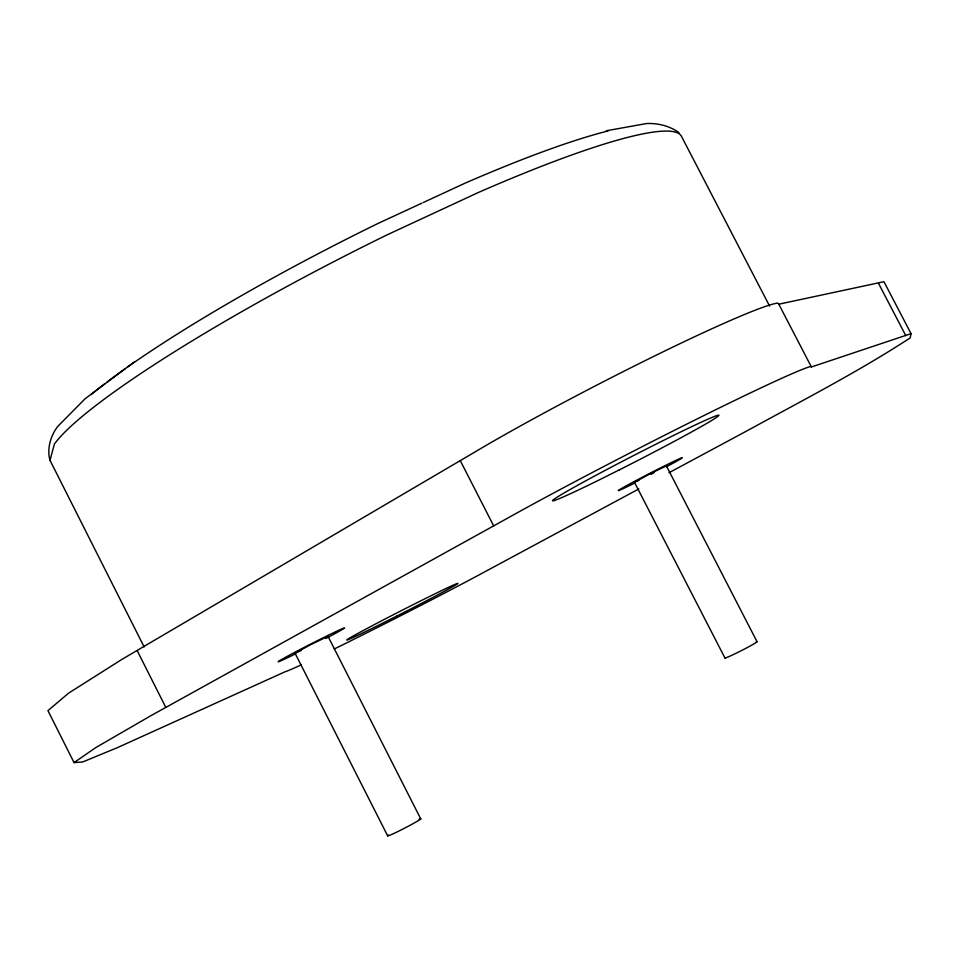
<?xml version="1.0" encoding="UTF-8"?>
<svg xmlns="http://www.w3.org/2000/svg" width="959" height="959" viewBox="0 0 959 959"><rect width="100%" height="100%" fill="white"/><g stroke="black" fill="none" stroke-linecap="round" stroke-linejoin="round"><path stroke-width="1.44" d="M301.402 664.767A131.695 2.949 -27 0 1 285.207 671.72L117.322 747.684L82.654 761.985L74.035 762.597L47.95 710.631L68.592 693.153L122.153 659.241L473.111 453.068A199.088 11.928 -27.3 0 1 652.767 356.868A199.088 11.928 -27.3 0 1 777.797 303.092L778.804 304.207L883.958 281.706L911.05 333.648L910.151 337.94C858.773 371.397 804.169 399.531 750.441 428.973L668.986 472.739M144.126 646.917L50.012 460.32L54.375 444.101A354.89 46.883 -27.1 0 1 386.585 235.099L478.253 192.543A354.89 46.883 -27.1 0 1 681.226 135.866L769.586 306.065M387.628 835.78L295.048 653.211L309.673 645.155L328.014 636.32L420.737 818.878M328.014 636.32L326.683 637.279M134.692 361.651L85.075 398.776L58.02 426.132C50.755 435.062 46.631 449.076 50.012 460.32M724.956 658.018L634.462 482.281L650.921 473.326L666.397 465.918L757.011 641.655M665.69 466.41L666.397 465.918M74.035 762.597L95.912 747.517L150.659 715.822L506.7 518.651A199.316 6.725 -27.2 0 1 687.339 423.806A199.316 6.725 -27.2 0 1 810.691 366.434L811.41 366.985L911.05 333.648M638.778 488.97L487.723 570.233A131.695 2.949 -27 0 1 334.235 649.003M650.969 474.333L654.062 472.739M301.234 650.442L295.048 653.211M638.85 480.399L634.462 482.281M421.888 203.152L378.026 223.447A339.486 46.703 -27.1 0 0 127.487 367.081M423.243 202.529L465.343 183.049A339.486 46.703 -27.1 0 1 608.186 130.927M606.172 130.796L646.474 123.555C657.526 122.944 670.029 126.013 678.972 132.666M878.504 283.313L905.799 335.662M778.804 304.207L811.41 366.985M460.44 460.967L493.765 526.071M137.161 650.598L165.859 707.502M419.071 819.214A18.677 0.923 -27.3 0 1 405.13 827.893A18.677 0.923 -27.3 0 1 388.539 835.049M633.803 483.516A35.915 0.923 -27.2 0 1 626.275 485.805A35.915 0.923 -27.2 0 1 675.016 460.799A35.915 0.923 -27.2 0 1 666.565 466.697M295.588 653.846A37.221 0.995 -27 0 1 286.285 656.867A37.221 0.995 -27 0 1 337.796 630.71A37.221 0.995 -27 0 1 325.82 638.49M756.16 641.847A18.017 0.863 -26.9 0 1 742.098 650.25A18.017 0.863 -26.9 0 1 725.244 657.622M91.057 394.617A339.486 46.703 -27.1 0 1 104.795 383.708M107.108 381.934A339.486 46.703 -27.1 0 1 124.778 368.999M396.343 616.277L382.629 623.194A61.915 1.379 -27 0 1 363.209 630.531A61.915 1.379 -27 0 1 453.883 584.858A61.915 1.379 -27 0 1 396.343 616.277M619.118 469.994L599.183 479.944A93.598 3.153 -27.2 0 1 582.904 482.377A93.598 3.153 -27.2 0 1 716.169 415.81A93.598 3.153 -27.2 0 1 619.118 469.994"/></g></svg>
